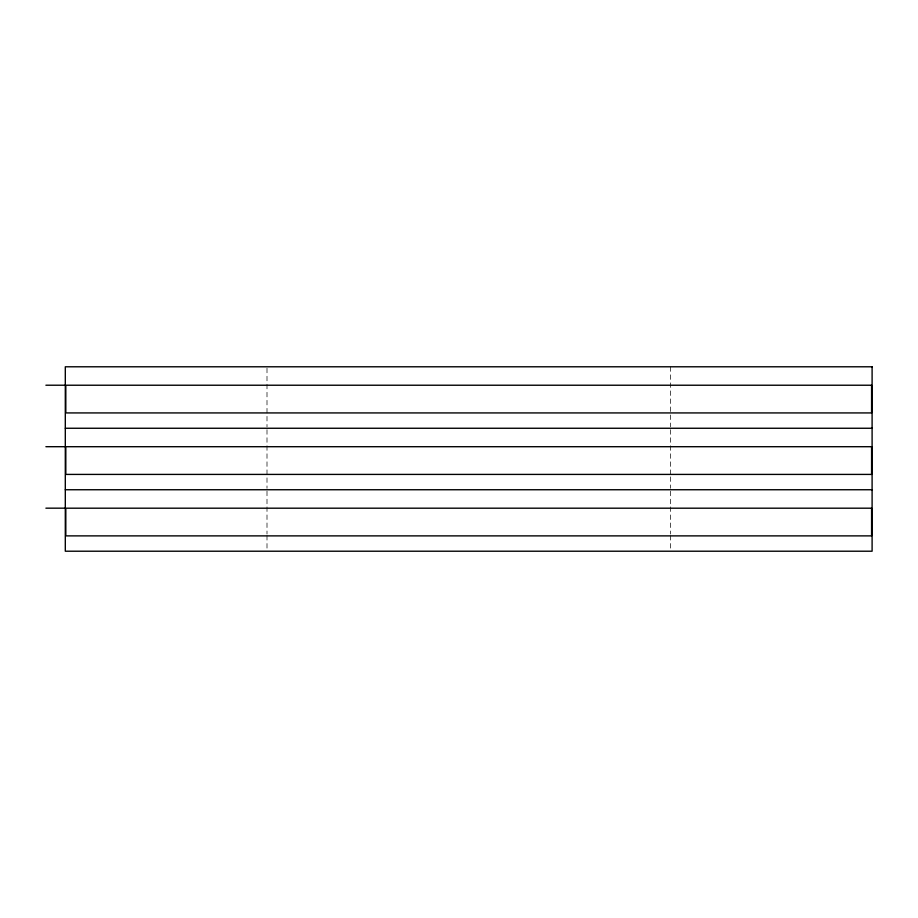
<?xml version="1.0" encoding="UTF-8"?>
<svg xmlns="http://www.w3.org/2000/svg" width="918" height="918" viewBox="0 0 918 918"><rect width="100%" height="100%" fill="white"/><g stroke="black" fill="none" stroke-linecap="round" stroke-linejoin="round"><path stroke-width="0.69" stroke-dasharray="4.59 3.44" d="M670.404 366.787L670.404 426.836M670.404 429.693L670.404 475.444M670.404 476.867L670.404 488.307M670.404 491.164L670.404 505.462M670.404 506.897L670.404 534.058M670.404 535.492L670.404 549.79M267 368.21L267 426.836M267 429.693L267 488.307M267 491.164L267 505.462M267 506.897L267 534.058M267 535.492L267 549.79"/><path stroke-width="1.38" d="M45.9 385.216L65.304 385.216M65.304 428.258L872.1 428.258M45.9 446.699L65.304 446.699M65.304 489.742L872.1 489.742M45.9 508.17L65.304 508.17M872.1 366.787L65.304 366.787L65.304 551.213L872.1 551.213L872.1 366.787M871.584 385.227L65.809 385.227L65.809 412.928L871.584 412.928L871.584 385.227M871.584 446.71L65.809 446.71L65.809 474.411L871.584 474.411L871.584 446.71M871.584 508.193L65.809 508.193L65.809 535.882L871.584 535.882L871.584 508.193"/></g></svg>
